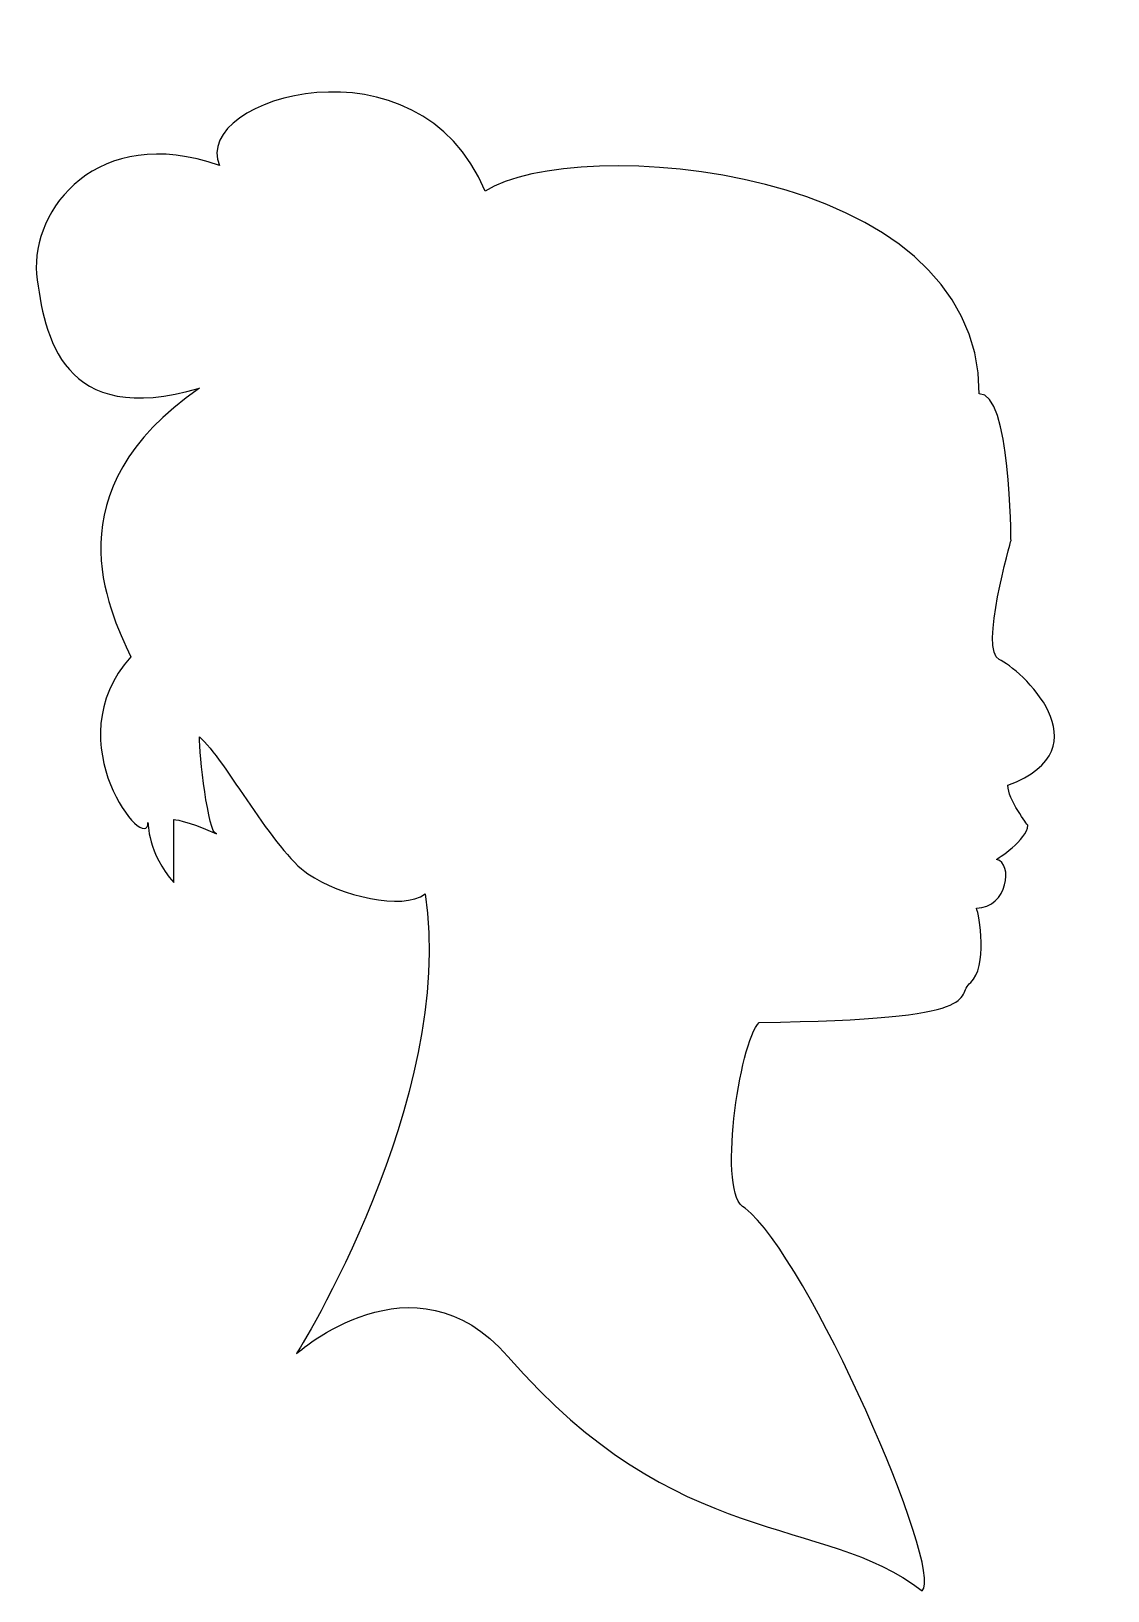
# Model space of a CAD drawing. Header units: centimetres. Extents: x -6 to 6.6, y -8.8 to 9.5.
import ezdxf

# ---------------------------------------------------------------- set-up
doc = ezdxf.new("R2010")
doc.units = ezdxf.units.CM
doc.header["$MEASUREMENT"] = 0
doc.layers.add('Camada 1', color=7, linetype='Continuous')

msp = doc.modelspace()

# ---------------------------------------------------------------- linework, layer by layer
at = {"layer": 'Camada 1'}
msp.add_open_spline([(-2.92765, -6.02702), (-2.92765, -6.02702), (-1.04588, -3.03643), (-1.41548, -0.61687), (-1.41548, -0.61687), (-1.68427, -0.81848), (-2.40373, -0.64126), (-2.79311, -0.38173), (-2.79311, -0.38173), (-3.19634, -0.11286), (-3.76762, 0.96235), (-4.07004, 1.23114), (-4.07004, 1.23114), (-4.07004, 1.02953), (-3.96923, 0.08875), (-3.86843, 0.08875), (-3.86843, 0.08875), (-4.23813, 0.25673), (-4.37246, 0.25673), (-4.37246, 0.25673), (-4.37246, 0.25673), (-4.37246, 0.08875), (-4.37246, -0.48252), (-4.37246, -0.48252), (-4.37246, -0.48252), (-4.67488, -0.1466), (-4.67488, 0.2231), (-4.67488, 0.2231), (-4.67488, 0.2231), (-4.67488, -0.1801), (-5.78383, 1.16398), (-4.87649, 2.17213), (-4.87649, 2.17213), (-5.14534, 2.74328), (-5.81746, 4.12097), (-4.07002, 5.33067), (-4.07002, 5.33067), (-5.68289, 4.86024), (-5.89691, 5.93773), (-5.98542, 6.67475), (-5.98542, 6.67475), (-6.04844, 7.42648), (-5.27967, 8.45571), (-3.83489, 7.95168), (-3.83489, 7.95168), (-4.17083, 8.75813), (-1.48263, 9.53093), (-0.70973, 7.64921), (-0.70973, 7.64921), (0.33183, 8.32125), (5.1034, 7.9852), (5.1034, 5.26344), (5.1034, 5.26344), (5.4731, 5.29707), (5.47702, 3.53979), (5.47702, 3.53979), (5.47702, 3.53979), (5.47702, 3.53979), (5.1034, 2.23926), (5.33864, 2.13848), (5.33864, 2.13848), (5.57391, 2.03767), (6.6156, 1.09679), (5.43947, 0.65994), (5.43947, 0.65994), (5.43947, 0.49198), (5.67471, 0.18956), (5.67471, 0.18956), (5.67471, 0.18956), (5.67471, 0.02147), (5.30503, -0.21364), (5.30503, -0.21364), (5.30503, -0.21364), (5.50662, -0.24737), (5.43936, -0.78495), (5.06976, -0.78495), (5.06976, -0.78495), (5.10339, -0.85221), (5.20419, -1.49057), (5.00261, -1.65863), (5.00261, -1.65863), (4.801, -1.82651), (5.27137, -2.09538), (2.51603, -2.1289), (2.51603, -2.1289), (2.28076, -2.36427), (2.012, -4.17876), (2.34805, -4.31309), (2.34805, -4.31309), (3.08732, -4.88438), (4.7003, -8.58061), (4.43141, -8.81598), (4.43141, -8.81598), (3.25528, -7.90875), (1.55936, -8.36354), (-0.44094, -6.0605), (-0.44094, -6.0605), (-1.54992, -4.78364), (-2.92765, -6.02702), (-2.92765, -6.02702)], degree=3, knots=[0, 0, 0, 0, 0.03846154, 0.03846154, 0.03846154, 0.03846154, 0.07692308, 0.07692308, 0.07692308, 0.07692308, 0.11538462, 0.11538462, 0.11538462, 0.11538462, 0.15384615, 0.15384615, 0.15384615, 0.15384615, 0.19230769, 0.19230769, 0.19230769, 0.19230769, 0.23076923, 0.23076923, 0.23076923, 0.23076923, 0.26923077, 0.26923077, 0.26923077, 0.26923077, 0.30769231, 0.30769231, 0.30769231, 0.30769231, 0.34615385, 0.34615385, 0.34615385, 0.34615385, 0.38461538, 0.38461538, 0.38461538, 0.38461538, 0.42307692, 0.42307692, 0.42307692, 0.42307692, 0.46153846, 0.46153846, 0.46153846, 0.46153846, 0.5, 0.5, 0.5, 0.5, 0.53846154, 0.53846154, 0.53846154, 0.53846154, 0.57692308, 0.57692308, 0.57692308, 0.57692308, 0.61538462, 0.61538462, 0.61538462, 0.61538462, 0.65384615, 0.65384615, 0.65384615, 0.65384615, 0.69230769, 0.69230769, 0.69230769, 0.69230769, 0.73076923, 0.73076923, 0.73076923, 0.73076923, 0.76923077, 0.76923077, 0.76923077, 0.76923077, 0.80769231, 0.80769231, 0.80769231, 0.80769231, 0.84615385, 0.84615385, 0.84615385, 0.84615385, 0.88461538, 0.88461538, 0.88461538, 0.88461538, 0.92307692, 0.92307692, 0.92307692, 0.92307692, 1, 1, 1, 1], dxfattribs=at)

doc.saveas('drawing.dxf')
